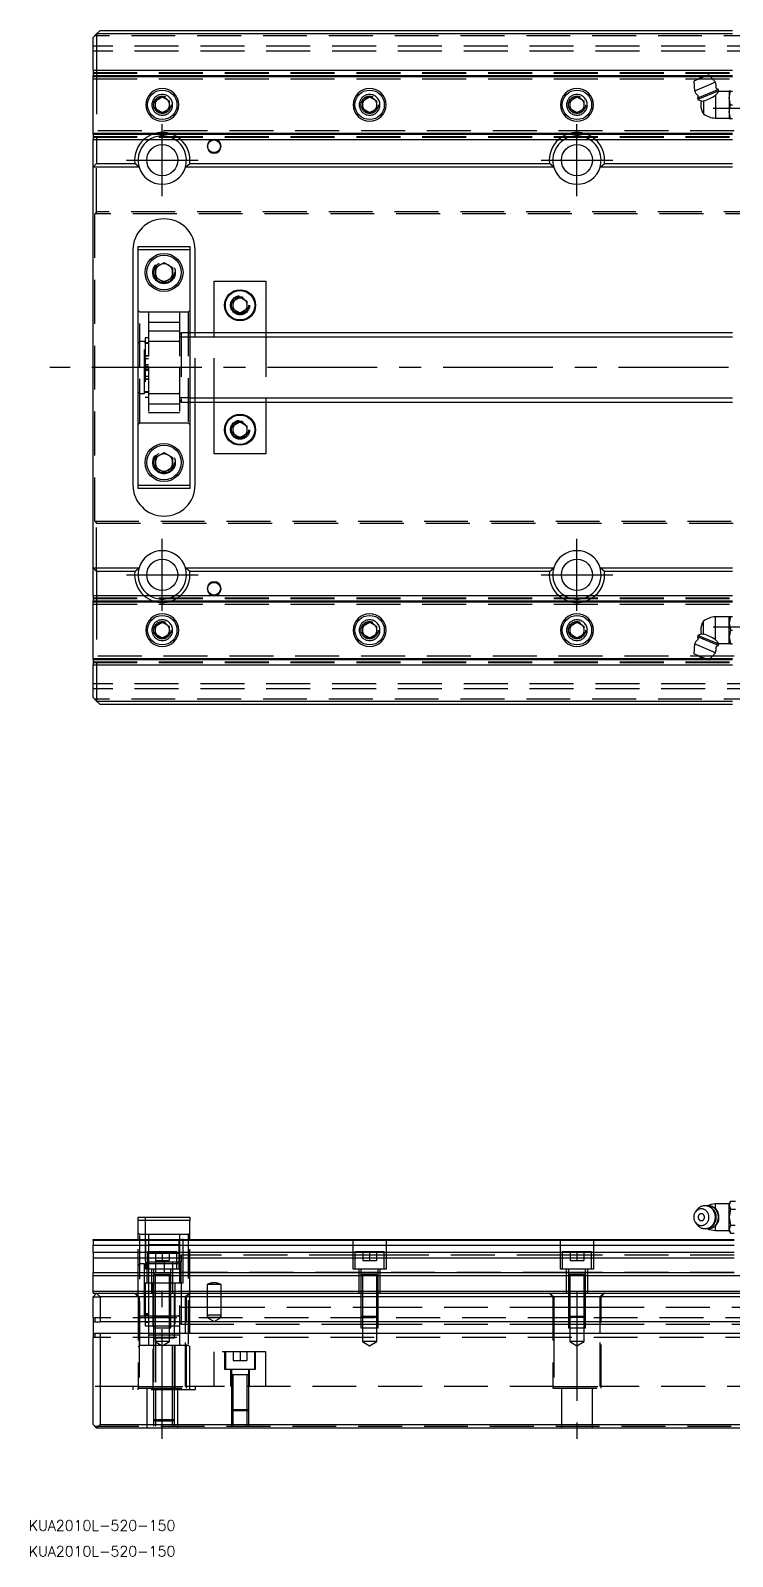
# Model space of a CAD drawing. Extents: x -18 to 814, y -344 to 120.
# Drawn here: x -18.1 to 185, y -344 to 97.5 of the extents above; entities that cross this region are included whole.
import ezdxf

# ---------------------------------------------------------------- set-up
doc = ezdxf.new("R2010")
doc.units = 0
doc.linetypes.add('CENTER', pattern=[50.8, 31.75, -6.35, 6.35, -6.35])
doc.linetypes.add('DASHED', pattern=[19.05, 12.7, -6.35])
doc.layers.get('0').update_dxf_attribs({"linetype": 'CONTINUOUS'})
doc.layers.add('CENTER', color=1, linetype='CENTER')
doc.styles.get("Standard").update_dxf_attribs({"font": 'txt.shx', "height": 3, "bigfont": 'bigfont.shx'})

# ---------------------------------------------------------------- blocks, each defined once
blk = doc.blocks.new('*U2')
at = {"color": 7, "linetype": 'CONTINUOUS'}
blk.add_text('KUA2010L-520-150', height=3, dxfattribs=at).set_placement((-18.64, -336.56))
blk = doc.blocks.new('*U3')
at = {"color": 7, "linetype": 'CONTINUOUS'}
blk.add_text('KUA2010L-520-150', height=3, dxfattribs=at).set_placement((-18.64, -344.02))

msp = doc.modelspace()

# ---------------------------------------------------------------- linework, layer by layer
at = {"color": 7, "linetype": 'CONTINUOUS'}
for p, q in [((2, 97.5), (1, 96.5)), ((2, 97.5), (185, 97.5)), ((1, 96.5), (0, 95.5)), ((0, 86), (0, 95.5)), ((1, 96.5), (1, 86)), ((185, 96.5), (1, 96.5)), ((0, 86), (0, 84.48)), ((0, 86), (185, 86)), ((0, 84.48), (177.73, 84.48)), ((0, 84.2), (0, 84.48)), ((0, 67.8), (0, 84.2)), ((0, 84.2), (177.05, 84.2)), ((178.2, 84.68), (173.77, 82.84)), ((180.07, 82.53), (178.2, 84.68)), ((178.37, 84.48), (185, 84.48)), ((178.62, 84.2), (185, 84.2)), ((173.77, 82.84), (173.97, 80)), ((180.07, 82.53), (173.97, 80)), ((180.93, 80.45), (174.83, 77.93)), ((181.08, 80.08), (174.98, 77.56)), ((180.04, 78.83), (181.08, 79.85)), ((180.93, 80.45), (180.42, 80.66)), ((180.9, 79.64), (181.08, 80.08)), ((181.08, 80.08), (180.93, 80.45)), ((184.04, 79.85), (181.08, 79.85)), ((184.4, 80), (184.04, 80)), ((184.04, 80), (184.04, 78)), ((184.04, 78), (184.4, 80)), ((184.4, 80), (185, 80)), ((18, 77.15), (20, 78.31)), ((18, 74.85), (18, 77.15)), ((20, 78.31), (22, 77.15)), ((22, 77.15), (22, 74.85)), ((78, 77.15), (80, 78.31)), ((78, 74.85), (78, 77.15)), ((80, 78.31), (82, 77.15)), ((82, 77.15), (82, 74.85)), ((138, 77.15), (140, 78.31)), ((138, 74.85), (138, 77.15)), ((140, 78.31), (142, 77.15)), ((142, 77.15), (142, 74.85)), ((175.04, 78.44), (174.83, 77.93)), ((174.83, 77.93), (174.98, 77.56)), ((174.98, 77.56), (176.1, 77.09)), ((175.94, 77.07), (176.6, 77.18)), ((176.6, 77.18), (176.6, 73.4)), ((180.04, 78.83), (180.04, 72.15)), ((184.04, 78), (184.04, 74)), ((184.4, 76), (184.04, 78)), ((184.04, 74), (184.4, 76)), ((184.4, 76), (185, 76)), ((20, 73.69), (18, 74.85)), ((22, 74.85), (20, 73.69)), ((80, 73.69), (78, 74.85)), ((82, 74.85), (80, 73.69)), ((140, 73.69), (138, 74.85)), ((142, 74.85), (140, 73.69)), ((180.04, 72.15), (184.04, 72.15)), ((184.04, 74), (184.04, 72)), ((184.4, 72), (184.04, 74)), ((184.04, 72), (184.4, 72)), ((184.4, 72), (185, 72)), ((0, 67.8), (185, 67.8)), ((0, 67.52), (0, 67.8)), ((0, 67.52), (0, 66)), ((0, 67.52), (185, 67.52)), ((0, 58), (0, 66)), ((0, 66), (185, 66)), ((1, 66), (1, 59)), ((0, 58), (1, 59)), ((0, -58), (0, 58)), ((13.29, 58), (0, 58)), ((1, 59), (12.06, 59)), ((13.29, 58), (12.06, 59)), ((26.71, 58), (27.94, 59)), ((133.29, 58), (26.71, 58)), ((27.94, 59), (132.06, 59)), ((133.29, 58), (132.06, 59)), ((146.71, 58), (147.94, 59)), ((185, 58), (146.71, 58)), ((147.94, 59), (185, 59)), ((11.5, 34), (11.5, -34)), ((13, 34), (13, 35)), ((13, 35), (28, 35)), ((28, 34), (13, 34)), ((13, -34), (13, 34)), ((28, 35), (28, 34)), ((28, 34), (28, -34)), ((29.5, 10), (29.5, 34)), ((18, 28.94), (20.5, 30.39)), ((18, 26.06), (18, 28.94)), ((20.5, 30.39), (23, 28.94)), ((23, 28.94), (23, 26.06)), ((20.5, 24.61), (18, 26.06)), ((23, 26.06), (20.5, 24.61)), ((35, 10), (35, 25)), ((35, 25), (50, 25)), ((50, 25), (50, 10)), ((40.5, 19.15), (42.5, 20.31)), ((40.5, 16.85), (40.5, 19.15)), ((42.5, 20.31), (44.5, 19.15)), ((44.5, 19.15), (44.5, 16.85)), ((42.5, 15.69), (40.5, 16.85)), ((44.5, 16.85), (42.5, 15.69)), ((185, 10), (28, 10)), ((28, -10), (185, -10)), ((29.5, -34), (29.5, -10)), ((35, -25), (35, -10)), ((50, -10), (50, -25)), ((40.5, -16.85), (42.5, -15.69)), ((40.5, -19.15), (40.5, -16.85)), ((42.5, -15.69), (44.5, -16.85)), ((44.5, -16.85), (44.5, -19.15)), ((42.5, -20.31), (40.5, -19.15)), ((44.5, -19.15), (42.5, -20.31)), ((18, -26.06), (20.5, -24.61)), ((18, -28.94), (18, -26.06)), ((20.5, -24.61), (23, -26.06)), ((23, -26.06), (23, -28.94)), ((50, -25), (35, -25)), ((20.5, -30.39), (18, -28.94)), ((23, -28.94), (20.5, -30.39)), ((13, -35), (13, -34)), ((13, -34), (28, -34)), ((28, -35), (13, -35)), ((28, -34), (28, -35)), ((0, -66), (0, -58)), ((0, -58), (13.29, -58)), ((1, -59), (0, -58)), ((12.06, -59), (1, -59)), ((1, -59), (1, -66)), ((12.06, -59), (13.29, -58)), ((26.71, -58), (133.29, -58)), ((27.94, -59), (26.71, -58)), ((132.06, -59), (27.94, -59)), ((132.06, -59), (133.29, -58)), ((146.71, -58), (185, -58)), ((147.94, -59), (146.71, -58)), ((185, -59), (147.94, -59)), ((0, -66), (0, -67.52)), ((0, -66), (185, -66)), ((0, -67.52), (185, -67.52)), ((0, -67.8), (0, -67.52)), ((0, -84.2), (0, -67.8)), ((0, -67.8), (185, -67.8)), ((18, -74.85), (20, -73.69)), ((18, -77.15), (18, -74.85)), ((20, -73.69), (22, -74.85)), ((22, -74.85), (22, -77.15)), ((78, -74.85), (80, -73.69)), ((78, -77.15), (78, -74.85)), ((80, -73.69), (82, -74.85)), ((82, -74.85), (82, -77.15)), ((138, -74.85), (140, -73.69)), ((138, -77.15), (138, -74.85)), ((140, -73.69), (142, -74.85)), ((142, -74.85), (142, -77.15)), ((176.6, -77.18), (176.6, -73.4)), ((184.04, -72.15), (180.04, -72.15)), ((180.04, -78.83), (180.04, -72.15)), ((184.04, -74), (184.04, -72)), ((184.04, -72), (184.4, -72)), ((184.4, -72), (184.04, -74)), ((184.04, -74), (184.4, -76)), ((184.04, -78), (184.04, -74)), ((184.4, -72), (185, -72)), ((20, -78.31), (18, -77.15)), ((22, -77.15), (20, -78.31)), ((80, -78.31), (78, -77.15)), ((82, -77.15), (80, -78.31)), ((140, -78.31), (138, -77.15)), ((142, -77.15), (140, -78.31)), ((174.98, -77.56), (174.83, -77.93)), ((174.83, -77.93), (175.04, -78.44)), ((180.93, -80.45), (174.83, -77.93)), ((176.1, -77.09), (174.98, -77.56)), ((181.08, -80.08), (174.98, -77.56)), ((175.94, -77.07), (176.6, -77.18)), ((180.04, -78.83), (181.08, -79.85)), ((184.4, -76), (184.04, -78)), ((184.04, -80), (184.04, -78)), ((184.04, -78), (184.4, -80)), ((184.4, -76), (185, -76)), ((173.97, -80), (173.77, -82.84)), ((178.2, -84.68), (173.77, -82.84)), ((180.07, -82.53), (173.97, -80)), ((178.2, -84.68), (180.07, -82.53)), ((180.42, -80.66), (180.93, -80.45)), ((181.08, -80.08), (180.9, -79.64)), ((180.93, -80.45), (181.08, -80.08)), ((181.08, -79.85), (184.04, -79.85)), ((184.4, -80), (184.04, -80)), ((184.4, -80), (185, -80)), ((0, -84.2), (177.05, -84.2)), ((0, -84.48), (0, -84.2)), ((0, -84.48), (0, -86)), ((0, -84.48), (177.73, -84.48)), ((0, -95.5), (0, -86)), ((0, -86), (185, -86)), ((1, -86), (1, -96.5)), ((178.37, -84.48), (185, -84.48)), ((178.62, -84.2), (185, -84.2)), ((0, -95.5), (1, -96.5)), ((1, -96.5), (2, -97.5)), ((1, -96.5), (185, -96.5)), ((185, -97.5), (2, -97.5)), ((175.86, -242.8), (175.64, -242.9)), ((176.08, -242.71), (175.86, -242.8)), ((176.31, -242.64), (176.08, -242.71)), ((176.55, -242.59), (176.31, -242.64)), ((176.78, -242.56), (176.55, -242.59)), ((177.02, -242.55), (176.78, -242.56)), ((177.26, -242.56), (177.02, -242.55)), ((177.5, -242.59), (177.26, -242.56)), ((177.88, -242.55), (177.47, -242.58)), ((177.73, -242.64), (177.5, -242.59)), ((177.96, -242.71), (177.73, -242.64)), ((178.12, -242.56), (177.88, -242.55)), ((178.03, -242.55), (177.88, -242.55)), ((178.19, -242.8), (177.96, -242.71)), ((178.27, -242.56), (178.03, -242.55)), ((178.36, -242.59), (178.12, -242.56)), ((178.4, -242.91), (178.19, -242.8)), ((178.51, -242.59), (178.27, -242.56)), ((178.59, -242.64), (178.36, -242.59)), ((178.74, -242.64), (178.51, -242.59)), ((178.82, -242.71), (178.59, -242.64)), ((178.97, -242.71), (178.74, -242.64)), ((179.04, -242.8), (178.82, -242.71)), ((179.2, -242.8), (178.97, -242.71)), ((179.26, -242.91), (179.04, -242.8)), ((179.42, -242.91), (179.2, -242.8)), ((184.04, -242), (180.04, -242)), ((180.04, -243.24), (180.04, -242)), ((184.4, -241.23), (184.04, -241.85)), ((184.4, -241.23), (184.04, -242.39)), ((184.04, -242.39), (184.04, -241.85)), ((184.04, -245.85), (184.04, -242.39)), ((184.04, -242.39), (184.4, -243.54)), ((184.4, -241.23), (184.4, -241.23)), ((184.4, -241.23), (185.87, -241.23)), ((13, -246.85), (13, -245.85)), ((13, -245.85), (28, -245.85)), ((13, -252.35), (13, -246.85)), ((28, -246.85), (13, -246.85)), ((28, -245.85), (28, -246.85)), ((28, -252.35), (28, -246.85)), ((173.8, -245.47), (173.77, -245.66)), ((173.77, -245.66), (173.77, -245.85)), ((173.77, -245.85), (173.77, -246.04)), ((173.77, -246.04), (173.8, -246.23)), ((173.83, -245.28), (173.8, -245.47)), ((173.8, -246.23), (173.83, -246.42)), ((173.88, -245.1), (173.83, -245.28)), ((173.83, -246.42), (173.88, -246.6)), ((173.94, -244.92), (173.88, -245.1)), ((173.88, -246.6), (173.94, -246.78)), ((174.02, -244.75), (173.94, -244.92)), ((173.94, -246.78), (174.02, -246.95)), ((174.1, -244.58), (174.02, -244.75)), ((174.02, -246.95), (174.1, -247.12)), ((174.2, -244.43), (174.1, -244.58)), ((174.1, -247.12), (174.2, -247.27)), ((174.56, -243.89), (174.2, -244.43)), ((174.31, -244.28), (174.2, -244.43)), ((174.43, -244.14), (174.31, -244.28)), ((174.56, -244.01), (174.43, -244.14)), ((174.71, -243.69), (174.56, -243.89)), ((174.69, -243.9), (174.56, -244.01)), ((174.84, -243.8), (174.69, -243.9)), ((174.88, -243.5), (174.71, -243.69)), ((174.99, -243.71), (174.84, -243.8)), ((175.05, -243.33), (174.88, -243.5)), ((175.15, -243.63), (174.99, -243.71)), ((175.24, -243.17), (175.05, -243.33)), ((175.08, -245.68), (175.06, -245.76)), ((175.06, -245.76), (175.06, -245.85)), ((175.06, -245.85), (175.06, -245.94)), ((175.06, -245.94), (175.08, -246.02)), ((175.09, -245.59), (175.08, -245.68)), ((175.08, -246.02), (175.09, -246.11)), ((175.12, -245.51), (175.09, -245.59)), ((175.09, -246.11), (175.12, -246.19)), ((175.15, -245.43), (175.12, -245.51)), ((175.12, -246.19), (175.15, -246.27)), ((175.31, -243.56), (175.15, -243.63)), ((175.19, -245.35), (175.15, -245.43)), ((175.15, -246.27), (175.19, -246.35)), ((175.23, -245.28), (175.19, -245.35)), ((175.19, -246.35), (175.23, -246.42)), ((175.28, -245.21), (175.23, -245.28)), ((175.23, -246.42), (175.28, -246.49)), ((175.44, -243.03), (175.24, -243.17)), ((175.33, -245.14), (175.28, -245.21)), ((175.28, -246.49), (175.33, -246.56)), ((175.48, -243.51), (175.31, -243.56)), ((175.39, -245.08), (175.33, -245.14)), ((175.33, -246.56), (175.39, -246.62)), ((175.46, -245.03), (175.39, -245.08)), ((175.39, -246.62), (175.46, -246.67)), ((175.64, -242.9), (175.44, -243.03)), ((175.52, -244.98), (175.46, -245.03)), ((175.46, -246.67), (175.52, -246.72)), ((175.65, -243.48), (175.48, -243.51)), ((175.59, -244.94), (175.52, -244.98)), ((175.52, -246.72), (175.59, -246.76)), ((175.67, -244.91), (175.59, -244.94)), ((175.59, -246.76), (175.67, -246.79)), ((175.82, -243.46), (175.65, -243.48)), ((175.75, -244.88), (175.67, -244.91)), ((175.67, -246.79), (175.75, -246.82)), ((175.82, -244.87), (175.75, -244.88)), ((175.75, -246.82), (175.82, -246.83)), ((176, -243.45), (175.82, -243.46)), ((175.9, -244.85), (175.82, -244.87)), ((175.82, -246.83), (175.9, -246.85)), ((175.99, -244.85), (175.9, -244.85)), ((175.9, -246.85), (175.99, -246.85)), ((176.07, -244.85), (175.99, -244.85)), ((175.99, -246.85), (176.07, -246.85)), ((176.17, -243.46), (176, -243.45)), ((176.15, -244.87), (176.07, -244.85)), ((176.07, -246.85), (176.15, -246.83)), ((176.22, -244.88), (176.15, -244.87)), ((176.15, -246.83), (176.22, -246.82)), ((176.34, -243.48), (176.17, -243.46)), ((176.3, -244.91), (176.22, -244.88)), ((176.22, -246.82), (176.3, -246.79)), ((176.38, -244.94), (176.3, -244.91)), ((176.3, -246.79), (176.38, -246.76)), ((176.51, -243.52), (176.34, -243.48)), ((176.45, -244.98), (176.38, -244.94)), ((176.38, -246.76), (176.45, -246.72)), ((176.52, -245.03), (176.45, -244.98)), ((176.45, -246.72), (176.52, -246.67)), ((176.68, -243.57), (176.51, -243.52)), ((176.58, -245.08), (176.52, -245.03)), ((176.52, -246.67), (176.58, -246.62)), ((176.64, -245.14), (176.58, -245.08)), ((176.58, -246.62), (176.64, -246.56)), ((176.69, -245.21), (176.64, -245.14)), ((176.64, -246.56), (176.69, -246.49)), ((176.84, -243.64), (176.68, -243.57)), ((176.74, -245.28), (176.69, -245.21)), ((176.69, -246.49), (176.74, -246.42)), ((176.79, -245.35), (176.74, -245.28)), ((176.74, -246.42), (176.79, -246.35)), ((176.82, -245.43), (176.79, -245.35)), ((176.79, -246.35), (176.82, -246.27)), ((176.85, -245.51), (176.82, -245.43)), ((176.82, -246.27), (176.85, -246.19)), ((177, -243.72), (176.84, -243.64)), ((176.88, -245.59), (176.85, -245.51)), ((176.85, -246.19), (176.88, -246.11)), ((176.9, -245.68), (176.88, -245.59)), ((176.88, -246.11), (176.9, -246.02)), ((176.91, -245.76), (176.9, -245.68)), ((176.9, -246.02), (176.91, -245.94)), ((176.91, -245.85), (176.91, -245.76)), ((176.91, -245.94), (176.91, -245.85)), ((177.15, -243.81), (177, -243.72)), ((177.29, -243.91), (177.15, -243.81)), ((177.43, -244.03), (177.29, -243.91)), ((177.56, -244.16), (177.43, -244.03)), ((177.67, -244.3), (177.56, -244.16)), ((177.78, -244.44), (177.67, -244.3)), ((177.88, -244.6), (177.78, -244.44)), ((177.78, -247.26), (177.88, -247.1)), ((177.96, -244.76), (177.88, -244.6)), ((177.88, -247.1), (177.96, -246.94)), ((178.03, -244.93), (177.96, -244.76)), ((177.96, -246.94), (178.03, -246.77)), ((178.09, -245.11), (178.03, -244.93)), ((178.03, -246.77), (178.09, -246.59)), ((178.14, -245.29), (178.09, -245.11)), ((178.09, -246.59), (178.14, -246.41)), ((178.18, -245.48), (178.14, -245.29)), ((178.14, -246.41), (178.18, -246.22)), ((178.2, -245.66), (178.18, -245.48)), ((178.18, -246.22), (178.2, -246.04)), ((178.2, -245.85), (178.2, -245.66)), ((178.2, -246.04), (178.2, -245.85)), ((178.61, -243.04), (178.4, -242.91)), ((178.81, -243.18), (178.61, -243.04)), ((179, -243.34), (178.81, -243.18)), ((179.17, -243.52), (179, -243.34)), ((179.34, -243.71), (179.17, -243.52)), ((179.47, -243.04), (179.26, -242.91)), ((179.28, -242.84), (180.04, -243.24)), ((179.49, -243.91), (179.34, -243.71)), ((179.62, -243.04), (179.42, -242.91)), ((179.67, -243.18), (179.47, -243.04)), ((179.62, -244.13), (179.49, -243.91)), ((179.82, -243.18), (179.62, -243.04)), ((179.74, -244.35), (179.62, -244.13)), ((179.86, -243.34), (179.67, -243.18)), ((179.84, -244.59), (179.74, -244.35)), ((179.74, -247.35), (179.84, -247.11)), ((180.01, -243.34), (179.82, -243.18)), ((179.92, -244.83), (179.84, -244.59)), ((179.84, -247.11), (179.92, -246.87)), ((180.03, -243.52), (179.86, -243.34)), ((179.98, -245.08), (179.92, -244.83)), ((179.92, -246.87), (179.98, -246.62)), ((180.03, -245.33), (179.98, -245.08)), ((179.98, -246.62), (180.03, -246.37)), ((180.19, -243.52), (180.01, -243.34)), ((180.2, -243.71), (180.03, -243.52)), ((180.06, -245.59), (180.03, -245.33)), ((180.03, -246.37), (180.06, -246.11)), ((180.07, -245.85), (180.06, -245.59)), ((180.06, -246.11), (180.07, -245.85)), ((180.35, -243.71), (180.19, -243.52)), ((180.34, -243.91), (180.2, -243.71)), ((180.48, -244.13), (180.34, -243.91)), ((180.5, -243.91), (180.35, -243.71)), ((180.59, -244.35), (180.48, -244.13)), ((180.63, -244.13), (180.5, -243.91)), ((180.69, -244.59), (180.59, -244.35)), ((180.59, -247.35), (180.69, -247.11)), ((180.75, -244.35), (180.63, -244.13)), ((180.78, -244.83), (180.69, -244.59)), ((180.69, -247.11), (180.78, -246.87)), ((180.85, -244.59), (180.75, -244.35)), ((180.75, -247.35), (180.85, -247.11)), ((180.84, -245.08), (180.78, -244.83)), ((180.78, -246.87), (180.84, -246.62)), ((180.89, -245.33), (180.84, -245.08)), ((180.84, -246.62), (180.89, -246.37)), ((180.93, -244.83), (180.85, -244.59)), ((180.85, -247.11), (180.93, -246.87)), ((180.92, -245.59), (180.89, -245.33)), ((180.89, -246.37), (180.92, -246.11)), ((180.93, -245.85), (180.92, -245.59)), ((180.92, -246.11), (180.93, -245.85)), ((181, -245.08), (180.93, -244.83)), ((180.93, -246.87), (181, -246.62)), ((181.04, -245.33), (181, -245.08)), ((181, -246.62), (181.04, -246.37)), ((181.07, -245.59), (181.04, -245.33)), ((181.04, -246.37), (181.07, -246.11)), ((181.08, -245.85), (181.07, -245.59)), ((181.07, -246.11), (181.08, -245.85)), ((184.4, -243.54), (184.04, -245.85)), ((184.04, -245.85), (184.4, -248.16)), ((184.04, -249.31), (184.04, -245.85)), ((184.4, -243.54), (185.87, -243.54)), ((174.2, -247.27), (174.31, -247.42)), ((174.2, -247.27), (174.56, -247.81)), ((174.31, -247.42), (174.43, -247.56)), ((174.43, -247.56), (174.56, -247.69)), ((174.56, -247.69), (174.69, -247.8)), ((174.56, -247.81), (174.71, -248.01)), ((174.69, -247.8), (174.84, -247.9)), ((174.71, -248.01), (174.88, -248.2)), ((174.84, -247.9), (174.99, -247.99)), ((174.88, -248.2), (175.05, -248.37)), ((174.99, -247.99), (175.15, -248.07)), ((175.05, -248.37), (175.24, -248.53)), ((175.15, -248.07), (175.31, -248.14)), ((175.24, -248.53), (175.44, -248.67)), ((175.31, -248.14), (175.48, -248.19)), ((175.44, -248.67), (175.64, -248.8)), ((175.48, -248.19), (175.65, -248.22)), ((175.64, -248.8), (175.86, -248.9)), ((175.65, -248.22), (175.82, -248.24)), ((175.82, -248.24), (176, -248.25)), ((175.86, -248.9), (176.08, -248.99)), ((176, -248.25), (176.17, -248.24)), ((176.08, -248.99), (176.31, -249.06)), ((176.17, -248.24), (176.34, -248.22)), ((176.31, -249.06), (176.55, -249.11)), ((176.34, -248.22), (176.51, -248.18)), ((176.51, -248.18), (176.68, -248.13)), ((176.55, -249.11), (176.78, -249.14)), ((176.68, -248.13), (176.84, -248.06)), ((176.78, -249.14), (177.02, -249.15)), ((176.84, -248.06), (177, -247.98)), ((177, -247.98), (177.15, -247.89)), ((177.02, -249.15), (177.26, -249.14)), ((177.15, -247.89), (177.29, -247.79)), ((177.26, -249.14), (177.5, -249.11)), ((177.29, -247.79), (177.43, -247.67)), ((177.43, -247.67), (177.56, -247.54)), ((177.47, -249.12), (177.88, -249.15)), ((177.5, -249.11), (177.73, -249.06)), ((177.56, -247.54), (177.67, -247.4)), ((177.67, -247.4), (177.78, -247.26)), ((177.73, -249.06), (177.96, -248.99)), ((177.88, -249.15), (178.12, -249.14)), ((177.88, -249.15), (178.03, -249.15)), ((177.96, -248.99), (178.19, -248.9)), ((178.03, -249.15), (178.27, -249.14)), ((178.12, -249.14), (178.36, -249.11)), ((178.19, -248.9), (178.4, -248.79)), ((178.27, -249.14), (178.51, -249.11)), ((178.36, -249.11), (178.59, -249.06)), ((178.4, -248.79), (178.61, -248.66)), ((178.51, -249.11), (178.74, -249.06)), ((178.59, -249.06), (178.82, -248.99)), ((178.61, -248.66), (178.81, -248.52)), ((178.74, -249.06), (178.97, -248.99)), ((178.81, -248.52), (179, -248.36)), ((178.82, -248.99), (179.04, -248.9)), ((178.97, -248.99), (179.2, -248.9)), ((179, -248.36), (179.17, -248.18)), ((179.04, -248.9), (179.26, -248.79)), ((179.17, -248.18), (179.34, -247.99)), ((179.2, -248.9), (179.42, -248.79)), ((179.26, -248.79), (179.47, -248.66)), ((180.04, -248.46), (179.28, -248.86)), ((179.34, -247.99), (179.49, -247.79)), ((179.42, -248.79), (179.62, -248.66)), ((179.47, -248.66), (179.67, -248.52)), ((179.49, -247.79), (179.62, -247.57)), ((179.62, -247.57), (179.74, -247.35)), ((179.62, -248.66), (179.82, -248.52)), ((179.67, -248.52), (179.86, -248.36)), ((179.82, -248.52), (180.01, -248.36)), ((179.86, -248.36), (180.03, -248.18)), ((180.01, -248.36), (180.19, -248.18)), ((180.03, -248.18), (180.2, -247.99)), ((180.04, -249.7), (180.04, -248.46)), ((180.04, -249.7), (184.04, -249.7)), ((180.19, -248.18), (180.35, -247.99)), ((180.2, -247.99), (180.34, -247.79)), ((180.34, -247.79), (180.48, -247.57)), ((180.35, -247.99), (180.5, -247.79)), ((180.48, -247.57), (180.59, -247.35)), ((180.5, -247.79), (180.63, -247.57)), ((180.63, -247.57), (180.75, -247.35)), ((184.4, -248.16), (184.04, -249.31)), ((184.04, -249.85), (184.04, -249.31)), ((184.04, -249.31), (184.4, -250.47)), ((184.04, -249.85), (184.4, -250.47)), ((184.4, -248.16), (185.74, -248.16)), ((184.4, -250.47), (184.4, -250.47)), ((184.4, -250.47), (185.53, -250.47)), ((0, -252.51), (0, -252.35)), ((0, -252.35), (185.5, -252.35)), ((0, -252.51), (0, -253.91)), ((0, -252.51), (185.5, -252.51)), ((0, -253.91), (185.5, -253.91)), ((0, -255.99), (0, -253.91)), ((0, -255.99), (0, -257.61)), ((0, -255.99), (185.5, -255.99)), ((0, -257.61), (0, -261.9)), ((0, -257.61), (185.5, -257.61)), ((0, -261.9), (185.5, -261.9)), ((0, -262.75), (0, -261.9)), ((0, -267.25), (0, -262.75)), ((0, -262.75), (520, -262.75)), ((82.5, -262.45), (77.5, -262.45)), ((0, -267.85), (0, -267.25)), ((0, -267.25), (520, -267.25)), ((0, -268.85), (1, -267.85)), ((0, -267.85), (1, -267.85)), ((0, -275), (0, -268.85)), ((1, -267.85), (519, -267.85)), ((1, -267.85), (2, -268.85)), ((518, -268.85), (2, -268.85)), ((2, -268.85), (2, -276.15)), ((0, -275), (0, -276.15)), ((0, -275), (0.5, -275)), ((0, -276.15), (0, -279.55)), ((0.5, -276.15), (0, -276.15)), ((0.5, -275), (0.5, -276.15)), ((0.5, -276.15), (2, -276.15)), ((518, -276.15), (2, -276.15)), ((0, -279.55), (0, -280.7)), ((0, -279.55), (0.5, -279.55)), ((0.5, -280.7), (0, -280.7)), ((0, -305.85), (0, -280.7)), ((2, -279.55), (0.5, -279.55)), ((0.5, -279.55), (0.5, -280.7)), ((518, -279.55), (2, -279.55)), ((2, -279.55), (2, -305.85)), ((23.5, -280.85), (17.5, -280.85)), ((1, -306.85), (0, -305.85)), ((2, -305.85), (1, -306.85)), ((519, -306.85), (1, -306.85)), ((2, -305.85), (518, -305.85))]:
    msp.add_line(p, q, dxfattribs=at)
at = {"color": 3, "linetype": 'DASHED'}
for p, q in [((520, 93), (0, 93)), ((195.2, 96), (0.5, 96)), ((520, 91.5), (0, 91.5)), ((0, 85.4), (520, 85.4)), ((0, 85.15), (185, 85.15)), ((0, 84.42), (185.5, 84.42)), ((1, 86), (1, 66)), ((177.05, 84.2), (178.62, 84.2)), ((177.73, 84.48), (178.37, 84.48)), ((0, 83.5), (185.5, 83.5)), ((17.5, 76), (17.53, 76.41)), ((77.5, 76), (77.53, 76.41)), ((137.5, 76), (137.53, 76.41)), ((185.5, 68.5), (0, 68.5)), ((0, 67.58), (185.5, 67.58)), ((0, 66.85), (185, 66.85)), ((0, 66.6), (520, 66.6)), ((1, 45), (1, 59)), ((1, 45), (0.5, 44.5)), ((0.5, -44.5), (0.5, 44.5)), ((519.5, 44.5), (0.5, 44.5)), ((519, 45), (1, 45)), ((17.5, 27.5), (17.52, 27.85)), ((40, 18), (40.01, 18.25)), ((13.5, 16), (13, 16.5)), ((16, 16), (13.5, 16)), ((13.5, 0), (13.5, 16)), ((25, 16), (16, 16)), ((16, 16), (16, 0)), ((27.5, 16), (25, 16)), ((25, 16), (25, 0)), ((28, 16.5), (27.5, 16)), ((27.5, 16), (27.5, -16)), ((25, 13.03), (16, 13.03)), ((25, 10.48), (16, 10.48)), ((25.5, 10), (25, 9.5)), ((28, 10), (25.5, 10)), ((25.5, 10), (25.5, -10)), ((29.5, -10), (29.5, 10)), ((35, -10), (35, 10)), ((50, 10), (50, -10)), ((13.5, 7.5), (13, 7)), ((14.85, 7.5), (13.5, 7.5)), ((14.85, -7.5), (14.85, 7.5)), ((15, 7.15), (14.85, 7.15)), ((16, 8.55), (15, 8.55)), ((15, 8.55), (15, -8.55)), ((16, 7.15), (15, 7.15)), ((16, 6.9), (15, 6.9)), ((24.7, 7.5), (16, 7.5)), ((25, 7.5), (24.7, 7.5)), ((28, 8.75), (25, 8.75)), ((13.5, -16), (13.5, 0)), ((16, 3.4), (15, 3.4)), ((15, 3.4), (16, 3.4)), ((16, 2.55), (15, 2.55)), ((15, 0.85), (16, 0.85)), ((15, 0.43), (16, 0.43)), ((16, 0), (16, -16)), ((25, 0), (25, -16)), ((15, -0.42), (16, -0.42)), ((16, -0.85), (15, -0.85)), ((15, -2.55), (16, -2.55)), ((15, -3.4), (16, -3.4)), ((16, -3.4), (15, -3.4)), ((13, -7), (13.5, -7.5)), ((13.5, -7.5), (14.85, -7.5)), ((14.85, -7.15), (15, -7.15)), ((15, -6.9), (16, -6.9)), ((15, -7.15), (16, -7.15)), ((15, -8.55), (16, -8.55)), ((16, -7.5), (24.7, -7.5)), ((24.7, -7.5), (25, -7.5)), ((28, -8.75), (25, -8.75)), ((16, -10.47), (25, -10.47)), ((16, -13.02), (25, -13.02)), ((25, -9.5), (25.5, -10)), ((25.5, -10), (28, -10)), ((13, -16.5), (13.5, -16)), ((13.5, -16), (16, -16)), ((16, -16), (25, -16)), ((25, -16), (27.5, -16)), ((27.5, -16), (28, -16.5)), ((40, -18), (40.02, -17.7)), ((17.5, -27.5), (17.52, -27.15)), ((0.5, -44.5), (1, -45)), ((0.5, -44.5), (519.5, -44.5)), ((1, -59), (1, -45)), ((1, -45), (519, -45)), ((1, -66), (1, -86)), ((0, -66.6), (520, -66.6)), ((0, -66.85), (185, -66.85)), ((0, -67.58), (185.5, -67.58)), ((0, -68.5), (185.5, -68.5)), ((17.5, -76), (17.53, -75.59)), ((77.5, -76), (77.53, -75.59)), ((137.5, -76), (137.53, -75.59)), ((185.5, -83.5), (0, -83.5)), ((0, -84.42), (185.5, -84.42)), ((0, -85.15), (185, -85.15)), ((0, -85.4), (520, -85.4)), ((177.05, -84.2), (178.62, -84.2)), ((177.73, -84.48), (178.37, -84.48)), ((520, -91.5), (0, -91.5)), ((520, -93), (0, -93)), ((195.2, -96), (0.5, -96)), ((184.04, -242.39), (184.4, -241.23)), ((15, -245.85), (15, -264.85)), ((26, -264.85), (26, -245.85)), ((13.5, -250.85), (13, -250.35)), ((16, -250.85), (13.5, -250.85)), ((13.5, -282.85), (13.5, -250.85)), ((25, -250.85), (16, -250.85)), ((16, -250.85), (16, -252.35)), ((27.5, -250.85), (25, -250.85)), ((25, -250.85), (25, -252.35)), ((28, -250.35), (27.5, -250.85)), ((27.5, -250.85), (27.5, -282.85)), ((184.4, -250.47), (184.04, -249.31)), ((13, -267.85), (13, -252.35)), ((15.25, -260.85), (15.25, -252.35)), ((15.75, -255.85), (15.75, -260.85)), ((24.25, -255.85), (15.75, -255.85)), ((16, -252.35), (16, -255.85)), ((25, -253.82), (16, -253.82)), ((16, -255.85), (16, -258.85)), ((18, -255.85), (18, -258.35)), ((20, -255.85), (20, -258.35)), ((22, -255.85), (22, -258.35)), ((24.25, -260.85), (24.25, -255.85)), ((24.75, -252.35), (24.75, -260.85)), ((25, -252.35), (25, -282.85)), ((28, -267.85), (28, -252.35)), ((75.25, -260.85), (75.25, -252.35)), ((75.75, -255.85), (75.75, -260.85)), ((84.25, -255.85), (75.75, -255.85)), ((78, -255.85), (78, -258.35)), ((80, -255.85), (80, -258.35)), ((82, -255.85), (82, -258.35)), ((84.25, -260.85), (84.25, -255.85)), ((84.75, -252.35), (84.75, -260.85)), ((135.25, -260.85), (135.25, -252.35)), ((135.75, -255.85), (135.75, -260.85)), ((144.25, -255.85), (135.75, -255.85)), ((138, -255.85), (138, -258.35)), ((140, -255.85), (140, -258.35)), ((142, -255.85), (142, -258.35)), ((144.25, -260.85), (144.25, -255.85)), ((144.75, -252.35), (144.75, -260.85)), ((13.5, -259.35), (13, -259.85)), ((14.85, -259.35), (13.5, -259.35)), ((14.85, -266.85), (14.85, -259.35)), ((15, -259.7), (14.85, -259.7)), ((15.25, -257.75), (15, -257.75)), ((15.25, -259.7), (15, -259.7)), ((16, -259.95), (15, -259.95)), ((15.75, -257.75), (15.25, -257.75)), ((15.5, -259.7), (15.25, -259.7)), ((15.5, -258.85), (15.5, -264.85)), ((15.75, -258.85), (15.5, -258.85)), ((15.75, -259.7), (15.5, -259.7)), ((16, -257.75), (15.75, -257.75)), ((25.5, -258.85), (15.75, -258.85)), ((16, -259.7), (15.75, -259.7)), ((25, -256.37), (16, -256.37)), ((16, -258.85), (16, -260.85)), ((24.7, -259.35), (16, -259.35)), ((18, -258.35), (20, -258.35)), ((18, -258.85), (18, -261.85)), ((20, -258.35), (22, -258.35)), ((20.5, -258.85), (20.5, -261.85)), ((23, -258.85), (23, -260.85)), ((25, -259.35), (24.7, -259.35)), ((25.5, -256.85), (25, -257.35)), ((28, -256.85), (25.5, -256.85)), ((25.5, -256.85), (25.5, -258.85)), ((25.5, -264.85), (25.5, -258.85)), ((75.25, -256.85), (28, -256.85)), ((75.75, -256.85), (75.25, -256.85)), ((84.25, -256.85), (75.75, -256.85)), ((78, -258.35), (80, -258.35)), ((80, -258.35), (82, -258.35)), ((84.75, -256.85), (84.25, -256.85)), ((135.25, -256.85), (84.75, -256.85)), ((135.75, -256.85), (135.25, -256.85)), ((144.25, -256.85), (135.75, -256.85)), ((138, -258.35), (140, -258.35)), ((140, -258.35), (142, -258.35)), ((144.75, -256.85), (144.25, -256.85)), ((185.5, -256.85), (144.75, -256.85)), ((15, -264.85), (26, -264.85)), ((15, -264.85), (15, -267.85)), ((24.75, -260.85), (15.25, -260.85)), ((16, -260.85), (16, -264.85)), ((16, -264.85), (16, -267.85)), ((17, -267.85), (17, -260.85)), ((17.25, -264.85), (17.25, -295.85)), ((17.5, -260.85), (17.5, -262.45)), ((17.5, -262.44), (17.5, -262.45)), ((17.5, -262.45), (17.5, -262.45)), ((17.5, -262.45), (17.5, -267.85)), ((22.5, -262.45), (17.5, -262.45)), ((17.9, -262.45), (17.9, -267.85)), ((18, -261.85), (20.5, -261.85)), ((20.5, -261.85), (23, -261.85)), ((22.1, -267.85), (22.1, -262.45)), ((22.5, -262.45), (22.5, -260.85)), ((22.5, -262.45), (22.5, -262.44)), ((22.5, -262.45), (22.5, -262.45)), ((22.5, -267.85), (22.5, -262.45)), ((23, -260.85), (23, -267.85)), ((23.5, -280.85), (23.5, -264.85)), ((23.75, -295.85), (23.75, -264.85)), ((28, -261.85), (25, -261.85)), ((25.5, -264.85), (25.5, -266.85)), ((77, -261.85), (28, -261.85)), ((35.06, -264.85), (34.94, -264.85)), ((84.75, -260.85), (75.25, -260.85)), ((77, -267.85), (77, -260.85)), ((77.5, -261.85), (77, -261.85)), ((77.5, -260.85), (77.5, -262.45)), ((82.5, -261.85), (77.5, -261.85)), ((77.5, -262.44), (77.5, -262.45)), ((77.5, -262.45), (77.5, -267.85)), ((77.5, -262.45), (77.5, -262.45)), ((82.5, -262.45), (77.5, -262.45)), ((77.9, -262.45), (77.9, -267.85)), ((82.1, -267.85), (82.1, -262.45)), ((82.5, -262.45), (82.5, -260.85)), ((83, -261.85), (82.5, -261.85)), ((82.5, -262.45), (82.5, -262.44)), ((82.5, -267.85), (82.5, -262.45)), ((82.5, -262.45), (82.5, -262.45)), ((83, -260.85), (83, -267.85)), ((137, -261.85), (83, -261.85)), ((144.75, -260.85), (135.25, -260.85)), ((137, -267.85), (137, -260.85)), ((137.5, -261.85), (137, -261.85)), ((137.5, -260.85), (137.5, -262.45)), ((142.5, -261.85), (137.5, -261.85)), ((137.5, -262.44), (137.5, -262.45)), ((137.5, -262.45), (137.5, -267.85)), ((137.5, -262.45), (137.5, -262.45)), ((142.5, -262.45), (137.5, -262.45)), ((142.5, -262.45), (137.5, -262.45)), ((137.9, -262.45), (137.9, -267.85)), ((142.1, -267.85), (142.1, -262.45)), ((142.5, -262.45), (142.5, -260.85)), ((143, -261.85), (142.5, -261.85)), ((142.5, -262.45), (142.5, -262.44)), ((142.5, -267.85), (142.5, -262.45)), ((142.5, -262.45), (142.5, -262.45)), ((143, -260.85), (143, -267.85)), ((185.5, -261.85), (143, -261.85)), ((0, -268.85), (2, -268.85)), ((12, -267.85), (13, -268.85)), ((12.06, -267.85), (13.29, -268.85)), ((13, -268.62), (13, -267.85)), ((13, -268.85), (13, -268.62)), ((13, -268.85), (13, -295.35)), ((13.29, -268.85), (13.29, -276.15)), ((14.85, -267.85), (14.85, -266.85)), ((14.85, -274.35), (14.85, -267.85)), ((15, -267.85), (15, -273.72)), ((16, -267.85), (16, -276.15)), ((17.5, -267.85), (17.5, -274.45)), ((17.5, -267.85), (17.5, -274.45)), ((17.9, -267.85), (17.9, -274.85)), ((22.1, -274.85), (22.1, -267.85)), ((22.5, -274.45), (22.5, -267.85)), ((22.5, -274.45), (22.5, -267.85)), ((25.5, -266.85), (25.5, -276.85)), ((27.94, -267.85), (26.71, -268.85)), ((26.71, -276.15), (26.71, -268.85)), ((27, -268.85), (28, -267.85)), ((27, -295.35), (27, -268.85)), ((28, -276.15), (28, -267.85)), ((33, -265.35), (33, -267.85)), ((37, -265.35), (33, -265.35)), ((33, -267.85), (33, -274.22)), ((37, -267.85), (37, -265.35)), ((37, -274.22), (37, -267.85)), ((77.5, -267.85), (77.5, -274.45)), ((77.5, -267.85), (77.5, -274.45)), ((77.9, -267.85), (77.9, -274.85)), ((82.1, -274.85), (82.1, -267.85)), ((82.5, -274.45), (82.5, -267.85)), ((82.5, -274.45), (82.5, -267.85)), ((132, -267.85), (133, -268.85)), ((132.06, -267.85), (133.29, -268.85)), ((133, -268.85), (133, -295.35)), ((133.29, -268.85), (133.29, -276.15)), ((137.5, -267.85), (137.5, -274.45)), ((137.5, -267.85), (137.5, -274.45)), ((137.9, -267.85), (137.9, -274.85)), ((142.1, -274.85), (142.1, -267.85)), ((142.5, -274.45), (142.5, -267.85)), ((142.5, -274.45), (142.5, -267.85)), ((147.94, -267.85), (146.71, -268.85)), ((146.71, -276.15), (146.71, -268.85)), ((147, -268.85), (148, -267.85)), ((147, -295.35), (147, -268.85)), ((15, -275.29), (15, -273.72)), ((15, -273.74), (16, -273.74)), ((15, -273.74), (16, -273.74)), ((25, -271.85), (28, -271.85)), ((28, -271.85), (33, -271.85)), ((33, -271.85), (37, -271.85)), ((37, -271.85), (77.5, -271.85)), ((77.5, -271.85), (77.9, -271.85)), ((77.9, -271.85), (82.1, -271.85)), ((82.1, -271.85), (82.5, -271.85)), ((82.5, -271.85), (133.29, -271.85)), ((133.29, -271.85), (137.5, -271.85)), ((137.5, -271.85), (137.9, -271.85)), ((137.9, -271.85), (142.1, -271.85)), ((142.1, -271.85), (142.5, -271.85)), ((142.5, -271.85), (146.71, -271.85)), ((146.71, -271.85), (197.5, -271.85)), ((519.5, -275), (0.5, -275)), ((13, -273.85), (13.29, -274.14)), ((13.29, -274.14), (13.5, -274.35)), ((13.29, -276.15), (13.29, -279.55)), ((13.5, -274.35), (14.85, -274.35)), ((14.85, -274), (15, -274)), ((15, -274), (16, -274)), ((16, -274.53), (15, -274.53)), ((15, -275.29), (15, -276.15)), ((15, -276.15), (15, -277.04)), ((15, -276.23), (16, -276.23)), ((15, -277.04), (15, -277.24)), ((15, -277.24), (16, -277.24)), ((16, -274.35), (17.5, -274.35)), ((16, -276.15), (16, -279.55)), ((16, -277.32), (17.5, -277.32)), ((17.5, -274.35), (17.9, -274.35)), ((17.5, -274.45), (17.9, -274.85)), ((17.5, -274.45), (17.5, -276.15)), ((17.5, -274.45), (22.5, -274.45)), ((17.5, -276.15), (17.5, -277.85)), ((17.5, -277.32), (25, -277.32)), ((17.5, -277.85), (17.5, -279.55)), ((17.5, -277.85), (22.5, -277.85)), ((17.9, -274.35), (24.7, -274.35)), ((17.9, -274.85), (17.9, -277.85)), ((22.1, -274.85), (17.9, -274.85)), ((17.9, -277.85), (17.9, -281.85)), ((22.1, -274.85), (22.5, -274.45)), ((22.1, -277.85), (22.1, -274.85)), ((22.1, -281.85), (22.1, -277.85)), ((22.5, -276.15), (22.5, -274.45)), ((22.5, -277.85), (22.5, -276.15)), ((24.7, -274.35), (25, -274.35)), ((25, -276.35), (25.5, -276.85)), ((25.5, -276.85), (28, -276.85)), ((26.71, -279.55), (26.71, -276.15)), ((28, -279.55), (28, -276.15)), ((28, -276.85), (77.5, -276.85)), ((33, -274.22), (33, -274.85)), ((33, -274.22), (33.17, -274.85)), ((37, -274.22), (33, -274.22)), ((33, -274.85), (35, -276)), ((37, -274.85), (33, -274.85)), ((35, -276), (37, -274.85)), ((36.83, -274.85), (37, -274.22)), ((37, -274.85), (37, -274.22)), ((77.5, -274.45), (77.9, -274.85)), ((77.5, -274.45), (77.5, -276.15)), ((77.5, -274.45), (82.5, -274.45)), ((77.5, -276.15), (77.5, -277.85)), ((77.5, -276.85), (82.5, -276.85)), ((77.5, -277.85), (82.5, -277.85)), ((77.9, -274.85), (77.9, -277.85)), ((82.1, -274.85), (77.9, -274.85)), ((77.9, -277.85), (77.9, -281.85)), ((82.1, -274.85), (82.5, -274.45)), ((82.1, -277.85), (82.1, -274.85)), ((82.1, -281.85), (82.1, -277.85)), ((82.5, -276.15), (82.5, -274.45)), ((82.5, -277.85), (82.5, -276.15)), ((82.5, -276.85), (133.29, -276.85)), ((133.29, -276.15), (133.29, -279.55)), ((133.29, -276.85), (137.5, -276.85)), ((137.5, -274.45), (137.9, -274.85)), ((137.5, -274.45), (137.5, -276.15)), ((137.5, -274.45), (142.5, -274.45)), ((137.5, -276.15), (137.5, -277.85)), ((137.5, -276.85), (142.5, -276.85)), ((137.5, -277.85), (142.5, -277.85)), ((137.9, -274.85), (137.9, -277.85)), ((142.1, -274.85), (137.9, -274.85)), ((137.9, -277.85), (137.9, -281.85)), ((142.1, -274.85), (142.5, -274.45)), ((142.1, -277.85), (142.1, -274.85)), ((142.1, -281.85), (142.1, -277.85)), ((142.5, -276.15), (142.5, -274.45)), ((142.5, -277.85), (142.5, -276.15)), ((142.5, -276.85), (146.71, -276.85)), ((146.71, -279.55), (146.71, -276.15)), ((146.71, -276.85), (197.5, -276.85)), ((519.5, -280.7), (0.5, -280.7)), ((13.29, -279.55), (13.29, -294.85)), ((16, -279.55), (16, -282.85)), ((16, -279.87), (25, -279.87)), ((17.5, -279.55), (17.5, -280.85)), ((17.5, -280.84), (17.5, -295.85)), ((23.5, -280.85), (17.5, -280.85)), ((17.9, -281.85), (20, -283.06)), ((22.1, -281.85), (17.9, -281.85)), ((18, -280.85), (18, -295.85)), ((20, -283.06), (22.1, -281.85)), ((23, -295.85), (23, -280.85)), ((23.5, -295.85), (23.5, -280.84)), ((26.71, -294.85), (26.71, -279.55)), ((28, -295.85), (28, -279.55)), ((77.9, -281.85), (80, -283.06)), ((82.1, -281.85), (77.9, -281.85)), ((80, -283.06), (82.1, -281.85)), ((133.29, -279.55), (133.29, -294.85)), ((137.9, -281.85), (140, -283.06)), ((142.1, -281.85), (137.9, -281.85)), ((140, -283.06), (142.1, -281.85)), ((146.71, -294.85), (146.71, -279.55)), ((13, -283.35), (13.5, -282.85)), ((13.5, -282.85), (16, -282.85)), ((16, -282.85), (25, -282.85)), ((16, -282.85), (25, -282.85)), ((25, -282.85), (27.5, -282.85)), ((27.5, -282.85), (28, -283.35)), ((50, -284.85), (35, -284.85)), ((35, -294.85), (35, -284.85)), ((38, -284.85), (38, -289.85)), ((38.25, -284.85), (38.25, -289.85)), ((40.5, -284.85), (40.5, -287.35)), ((42.5, -284.85), (42.5, -287.35)), ((44.5, -284.85), (44.5, -287.35)), ((46.75, -289.85), (46.75, -284.85)), ((47, -289.85), (47, -284.85)), ((50, -294.85), (50, -284.85)), ((38, -289.85), (47, -289.85)), ((39.75, -289.85), (39.75, -294.85)), ((40, -289.85), (40, -291.45)), ((40.5, -287.35), (42.5, -287.35)), ((42.5, -287.35), (44.5, -287.35)), ((45, -291.45), (45, -289.85)), ((45.25, -294.85), (45.25, -289.85)), ((13.29, -294.85), (0, -294.85)), ((11.5, -294.85), (11.5, -295.85)), ((13, -295.85), (13, -295.35)), ((13, -295.35), (27, -295.35)), ((13.29, -294.85), (26.71, -294.85)), ((15.5, -295.35), (15.5, -306.85)), ((24.5, -306.85), (24.5, -295.35)), ((133.29, -294.85), (26.71, -294.85)), ((29.5, -294.85), (29.5, -295.85)), ((40, -291.44), (40, -294.85)), ((45, -291.45), (40, -291.45)), ((40, -294.85), (40, -301.45)), ((40, -294.85), (40, -301.45)), ((40.4, -291.45), (40.4, -294.85)), ((40.4, -294.85), (40.4, -301.85)), ((44.6, -294.85), (44.6, -291.45)), ((44.6, -301.85), (44.6, -294.85)), ((45, -294.85), (45, -291.44)), ((45, -301.45), (45, -294.85)), ((45, -301.45), (45, -294.85)), ((133, -295.35), (147, -295.35)), ((133.29, -294.85), (146.71, -294.85)), ((135.5, -295.35), (135.5, -306.85)), ((144.5, -306.85), (144.5, -295.35)), ((253.29, -294.85), (146.71, -294.85)), ((29.5, -295.85), (11.5, -295.85)), ((17.5, -295.85), (17.5, -304.35)), ((17.5, -295.85), (17.5, -304.35)), ((18, -295.85), (18, -304.85)), ((23, -304.85), (23, -295.85)), ((23.5, -304.35), (23.5, -295.85)), ((23.5, -304.35), (23.5, -295.85)), ((17.5, -304.35), (18, -304.85)), ((17.5, -304.35), (17.5, -306.35)), ((17.5, -304.35), (23.5, -304.35)), ((23, -304.85), (23.5, -304.35)), ((23.5, -306.35), (23.5, -304.35)), ((40, -301.45), (40.4, -301.85)), ((40, -301.45), (40, -306.35)), ((40, -301.45), (45, -301.45)), ((40.4, -301.85), (40.4, -306.35)), ((44.6, -301.85), (40.4, -301.85)), ((44.6, -301.85), (45, -301.45)), ((44.6, -306.35), (44.6, -301.85)), ((45, -306.35), (45, -301.45)), ((0.5, -306.35), (519.5, -306.35)), ((18, -304.85), (18, -306.35)), ((23, -304.85), (18, -304.85)), ((23, -306.35), (23, -304.85))]:
    msp.add_line(p, q, dxfattribs=at)
at = {"color": 3, "linetype": 'CONTINUOUS'}
for p, q in [((185, 8.75), (28, 8.75)), ((28, -8.75), (185, -8.75))]:
    msp.add_line(p, q, dxfattribs=at)
at = {"color": 7, "linetype": 'CONTINUOUS'}
for centre, radius in [((20, 76), 4.25), ((80, 76), 4.25), ((140, 76), 4.25), ((20, 60), 4.5), ((140, 60), 4.5), ((20.5, 27.5), 5.5), ((20.5, 27.5), 5), ((42.5, 18), 4.5), ((42.5, 18), 4.25), ((42.5, -18), 4.5), ((42.5, -18), 4.25), ((20.5, -27.5), 5.5), ((20.5, -27.5), 5), ((20, -60), 4.5), ((140, -60), 4.5), ((20, -76), 4.25), ((80, -76), 4.25), ((140, -76), 4.25)]:
    msp.add_circle(centre, radius, dxfattribs=at)
at = {"color": 3, "linetype": 'DASHED'}
for centre, radius in [((20, 76), 2.5), ((80, 76), 2.5), ((140, 76), 2.5), ((20.5, 27.5), 3.25), ((20.5, 27.5), 3), ((42.5, 18), 2.75), ((42.5, 18), 2.5), ((42.5, -18), 2.75), ((42.5, -18), 2.5), ((20.5, -27.5), 3.25), ((20.5, -27.5), 3), ((20, -76), 2.5), ((80, -76), 2.5), ((140, -76), 2.5)]:
    msp.add_circle(centre, radius, dxfattribs=at)
at = {"color": 3, "linetype": 'CONTINUOUS'}
for centre in [(35, 64), (35, -64)]:
    msp.add_circle(centre, 1.83, dxfattribs=at)
at = {"color": 7, "linetype": 'CONTINUOUS'}
for centre, radius, start, end in [((177.15, 80.95), 3.2, 112.5, 130.7094), ((177.15, 80.95), 3.2, 94.2906, 112.5), ((20, 76), 4.75, 0, 180), ((80, 76), 4.75, 0, 180), ((140, 76), 4.75, 0, 180), ((177.02, 81.27), 3.3, 202.5002, 231.8361), ((177.02, 81.27), 3.3, 353.1639, 22.4998), ((180.49, 80.85), 0.2, 173.1612, 247.4985), ((20, 76), 4.75, 180, 0), ((80, 76), 4.75, 180, 0), ((140, 76), 4.75, 180, 0), ((174.86, 78.51), 0.2, 337.5015, 51.8388), ((180.52, 76), 4.7, 166.8211, 179.9998), ((180.52, 76), 4.7, 180.0002, 213.5861), ((174.97, 85.01), 8, 281.7644, 309.3672), ((180.27, 78.15), 6, 232.2738, 267.8214), ((20, 60), 8, 131.4096, 187.1808), ((20, 60), 7, 121.0027, 196.6015), ((20, 60), 7, 343.3985, 58.9973), ((20, 60), 8, 352.8192, 48.5904), ((35, 64), 2, 180, 90), ((35, 64), 2, 90, 180), ((140, 60), 8, 131.4096, 187.1808), ((140, 60), 7, 121.0027, 196.6015), ((140, 60), 7, 343.3985, 58.9973), ((140, 60), 8, 352.8192, 48.5904), ((20, 60), 7, 196.6015, 343.3985), ((140, 60), 7, 196.6015, 343.3985), ((20.5, 34), 9, 0, 180), ((20.5, -34), 9, 180, 0), ((20, -60), 7, 16.6015, 163.3985), ((140, -60), 7, 16.6015, 163.3985), ((20, -60), 8, 172.8192, 228.5904), ((20, -60), 7, 163.3985, 238.9973), ((20, -60), 7, 301.0027, 16.6015), ((20, -60), 8, 311.4096, 7.1808), ((140, -60), 8, 172.8192, 228.5904), ((140, -60), 7, 163.3985, 238.9973), ((140, -60), 7, 301.0027, 16.6015), ((140, -60), 8, 311.4096, 7.1808), ((35, -64), 2, 270, 180), ((35, -64), 2, 180, 270), ((20, -76), 4.75, 0, 180), ((80, -76), 4.75, 0, 180), ((140, -76), 4.75, 0, 180), ((180.52, -76), 4.7, 146.4139, 179.9998), ((180.27, -78.15), 6, 92.1786, 127.7262), ((20, -76), 4.75, 180, 0), ((80, -76), 4.75, 180, 0), ((140, -76), 4.75, 180, 0), ((177.02, -81.27), 3.3, 128.1639, 157.4998), ((174.86, -78.51), 0.2, 308.1612, 22.4985), ((180.52, -76), 4.7, 180.0002, 193.1788), ((174.97, -85.01), 8, 50.6329, 78.2355), ((177.15, -80.95), 3.2, 229.2906, 247.5), ((177.02, -81.27), 3.3, 337.5002, 6.8361), ((180.49, -80.85), 0.2, 112.5015, 186.8388), ((177.15, -80.95), 3.2, 247.5, 265.7094), ((177.02, -245.85), 3.3, 360, 87.0626), ((180.27, -248), 6, 92.1786, 114.894), ((177.02, -245.85), 3.3, 272.9134, 0), ((177.67, -245.69), 3.42, 357.3063, 45.9424), ((177.63, -245.99), 3.46, 314.3565, 2.2964), ((180.27, -243.7), 6, 245.106, 267.8214)]:
    msp.add_arc(centre, radius, start, end, dxfattribs=at)
at = {"color": 3, "linetype": 'DASHED'}
for centre, radius, start, end in [((20, 76), 3, 0, 180), ((20, 76), 3, 180, 0), ((20, 76), 2.1, 162.2472, 180), ((20, 76), 2.1, 180, 197.7528), ((20, 76), 2.1, 137.7528, 162.2472), ((20, 76), 2.1, 197.7528, 222.2472), ((20, 76), 2.1, 102.2472, 137.7528), ((20, 76), 2.1, 77.7528, 102.2472), ((20, 76), 2.1, 42.2472, 77.7528), ((20, 76), 2.1, 17.7528, 42.2472), ((20, 76), 2.1, 317.7528, 342.2472), ((20, 76), 2.1, 342.2472, 17.7528), ((80, 76), 3, 0, 180), ((80, 76), 3, 180, 0), ((80, 76), 2.1, 162.2472, 180), ((80, 76), 2.1, 180, 197.7528), ((80, 76), 2.1, 137.7528, 162.2472), ((80, 76), 2.1, 197.7528, 222.2472), ((80, 76), 2.1, 102.2472, 137.7528), ((80, 76), 2.1, 77.7528, 102.2472), ((80, 76), 2.1, 42.2472, 77.7528), ((80, 76), 2.1, 17.7528, 42.2472), ((80, 76), 2.1, 317.7528, 342.2472), ((80, 76), 2.1, 342.2472, 17.7528), ((140, 76), 3, 0, 180), ((140, 76), 3, 180, 0), ((140, 76), 2.1, 162.2472, 180), ((140, 76), 2.1, 180, 197.7528), ((140, 76), 2.1, 137.7528, 162.2472), ((140, 76), 2.1, 197.7528, 222.2472), ((140, 76), 2.1, 102.2472, 137.7528), ((140, 76), 2.1, 77.7528, 102.2472), ((140, 76), 2.1, 42.2472, 77.7528), ((140, 76), 2.1, 17.7528, 42.2472), ((140, 76), 2.1, 317.7528, 342.2472), ((140, 76), 2.1, 342.2472, 17.7528), ((20, 76), 2.1, 222.2472, 257.7528), ((20, 76), 2.1, 257.7528, 282.2472), ((20, 76), 2.1, 282.2472, 317.7528), ((80, 76), 2.1, 222.2472, 257.7528), ((80, 76), 2.1, 257.7528, 282.2472), ((80, 76), 2.1, 282.2472, 317.7528), ((140, 76), 2.1, 222.2472, 257.7528), ((140, 76), 2.1, 257.7528, 282.2472), ((140, 76), 2.1, 282.2472, 317.7528), ((20, 60), 8, 48.5904, 131.4096), ((20, 60), 7, 58.9973, 121.0027), ((140, 60), 8, 48.5904, 131.4096), ((140, 60), 7, 58.9973, 121.0027), ((20.5, 27.5), 2.5, 120, 180), ((20.5, 27.5), 2.5, 180, 240), ((20.5, 27.5), 2.5, 60, 120), ((20.5, 27.5), 2.5, 0, 60), ((20.5, 27.5), 2.5, 300, 0), ((20.5, 27.5), 2.5, 240, 300), ((42.5, 18), 2.1, 162.2472, 180), ((42.5, 18), 2.1, 180, 197.7528), ((42.5, 18), 2.1, 137.7528, 162.2472), ((42.5, 18), 2.1, 102.2472, 137.7528), ((42.5, 18), 2.1, 77.7528, 102.2472), ((42.5, 18), 2.1, 42.2472, 77.7528), ((42.5, 18), 2.1, 17.7528, 42.2472), ((42.5, 18), 2.1, 342.2472, 17.7528), ((42.5, 18), 2.1, 197.7528, 222.2472), ((42.5, 18), 2.1, 222.2472, 257.7528), ((42.5, 18), 2.1, 257.7528, 282.2472), ((42.5, 18), 2.1, 282.2472, 317.7528), ((42.5, 18), 2.1, 317.7528, 342.2472), ((24.7, 7.8), 0.3, 270, 360), ((24.7, -7.8), 0.3, 0, 90), ((42.5, -18), 2.1, 162.2472, 180), ((42.5, -18), 2.1, 137.7528, 162.2472), ((42.5, -18), 2.1, 102.2472, 137.7528), ((42.5, -18), 2.1, 77.7528, 102.2472), ((42.5, -18), 2.1, 42.2472, 77.7528), ((42.5, -18), 2.1, 17.7528, 42.2472), ((42.5, -18), 2.1, 342.2472, 17.7528), ((42.5, -18), 2.1, 180, 197.7528), ((42.5, -18), 2.1, 197.7528, 222.2472), ((42.5, -18), 2.1, 222.2472, 257.7528), ((42.5, -18), 2.1, 257.7528, 282.2472), ((42.5, -18), 2.1, 282.2472, 317.7528), ((42.5, -18), 2.1, 317.7528, 342.2472), ((20.5, -27.5), 2.5, 120, 180), ((20.5, -27.5), 2.5, 60, 120), ((20.5, -27.5), 2.5, 0, 60), ((20.5, -27.5), 2.5, 180, 240), ((20.5, -27.5), 2.5, 240, 300), ((20.5, -27.5), 2.5, 300, 0), ((20, -60), 8, 228.5904, 311.4096), ((20, -60), 7, 238.9973, 301.0027), ((140, -60), 8, 228.5904, 311.4096), ((140, -60), 7, 238.9973, 301.0027), ((20, -76), 3, 0, 180), ((20, -76), 2.1, 137.7528, 162.2472), ((20, -76), 2.1, 102.2472, 137.7528), ((20, -76), 2.1, 77.7528, 102.2472), ((20, -76), 2.1, 42.2472, 77.7528), ((20, -76), 2.1, 17.7528, 42.2472), ((80, -76), 3, 0, 180), ((80, -76), 2.1, 137.7528, 162.2472), ((80, -76), 2.1, 102.2472, 137.7528), ((80, -76), 2.1, 77.7528, 102.2472), ((80, -76), 2.1, 42.2472, 77.7528), ((80, -76), 2.1, 17.7528, 42.2472), ((140, -76), 3, 0, 180), ((140, -76), 2.1, 137.7528, 162.2472), ((140, -76), 2.1, 102.2472, 137.7528), ((140, -76), 2.1, 77.7528, 102.2472), ((140, -76), 2.1, 42.2472, 77.7528), ((140, -76), 2.1, 17.7528, 42.2472), ((20, -76), 3, 180, 0), ((20, -76), 2.1, 162.2472, 180), ((20, -76), 2.1, 180, 197.7528), ((20, -76), 2.1, 197.7528, 222.2472), ((20, -76), 2.1, 222.2472, 257.7528), ((20, -76), 2.1, 257.7528, 282.2472), ((20, -76), 2.1, 282.2472, 317.7528), ((20, -76), 2.1, 317.7528, 342.2472), ((20, -76), 2.1, 342.2472, 17.7528), ((80, -76), 3, 180, 0), ((80, -76), 2.1, 162.2472, 180), ((80, -76), 2.1, 180, 197.7528), ((80, -76), 2.1, 197.7528, 222.2472), ((80, -76), 2.1, 222.2472, 257.7528), ((80, -76), 2.1, 257.7528, 282.2472), ((80, -76), 2.1, 282.2472, 317.7528), ((80, -76), 2.1, 317.7528, 342.2472), ((80, -76), 2.1, 342.2472, 17.7528), ((140, -76), 3, 180, 0), ((140, -76), 2.1, 162.2472, 180), ((140, -76), 2.1, 180, 197.7528), ((140, -76), 2.1, 197.7528, 222.2472), ((140, -76), 2.1, 222.2472, 257.7528), ((140, -76), 2.1, 257.7528, 282.2472), ((140, -76), 2.1, 282.2472, 317.7528), ((140, -76), 2.1, 317.7528, 342.2472), ((140, -76), 2.1, 342.2472, 17.7528), ((24.7, -259.05), 0.3, 270, 360), ((34.94, -268.85), 4, 90, 118.9695), ((35.06, -268.85), 4, 61.0305, 90), ((24.7, -274.65), 0.3, 0, 90)]:
    msp.add_arc(centre, radius, start, end, dxfattribs=at)
at = {"layer": 'CENTER', "color": 1, "linetype": 'CENTER'}
for p, q in [((179.4, 75), (340.6, 75)), ((20, 49.6), (20, 70.4)), ((140, 49.6), (140, 70.4)), ((9.6, 60), (30.4, 60)), ((129.6, 60), (150.4, 60)), ((590.2, 0), (-12.58, 0)), ((20, -70.4), (20, -49.6)), ((140, -70.4), (140, -49.6)), ((9.6, -60), (30.4, -60)), ((129.6, -60), (150.4, -60)), ((179.4, -75), (340.6, -75)), ((20, -310), (20, -267.2)), ((140, -267.2), (140, -310))]:
    msp.add_line(p, q, dxfattribs=at)

# ---------------------------------------------------------------- block references
at = {"color": 7, "linetype": 'CONTINUOUS'}
for name in ['*U2', '*U3']:
    msp.add_blockref(name, (0, 0), dxfattribs=at)

doc.saveas('drawing.dxf')
